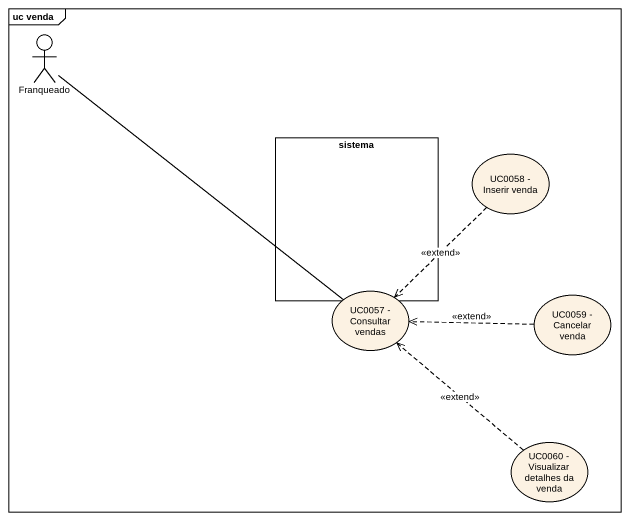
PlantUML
@startuml
mainframe uc venda
actor Franqueado
rectangle sistema
usecase "UC0058 - Inserir venda" as UC0058_Inserir_venda
usecase "UC0057 - Consultar vendas" as UC0057_Consultar_vendas
usecase "UC0059 - Cancelar venda" as UC0059_Cancelar_venda
usecase "UC0060 - Visualizar detalhes da venda" as UC0060_Visualizar_detalhes
Franqueado -- UC0057_Consultar_vendas
UC0058_Inserir_venda ..> UC0057_Consultar_vendas : <<extend>>
UC0059_Cancelar_venda .left.> UC0057_Consultar_vendas : <<extend>>
UC0060_Visualizar_detalhes .up.> UC0057_Consultar_vendas : <<extend>>
@enduml
